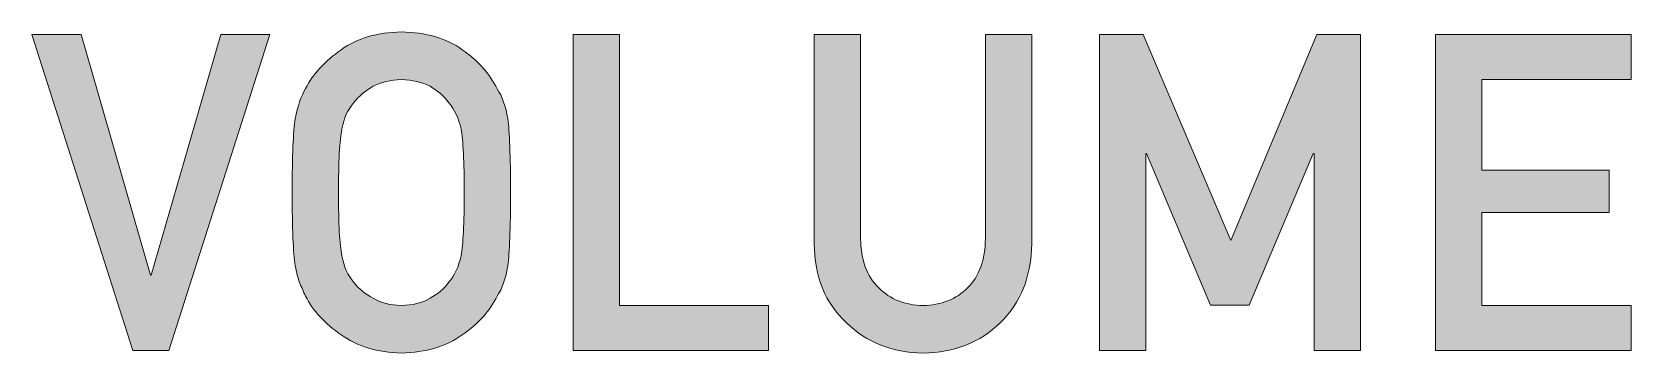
# Model space of a CAD drawing. Header units: inches. Extents: x 0.39 to 1.19, y 3.28 to 4.79.
# Drawn here: x 0.6162 to 0.9666, y 3.2756 to 3.3459 of the extents above; entities that cross this region are included whole.
import ezdxf

# ---------------------------------------------------------------- set-up
doc = ezdxf.new("R2010")
doc.units = ezdxf.units.IN
doc.header["$MEASUREMENT"] = 0
doc.layers.add('Layer 1', color=7, linetype='Continuous', lineweight=0)

# ---------------------------------------------------------------- blocks, each defined once
blk = doc.blocks.new('Block_3')
at = {"layer": 'Layer 1', "true_color": 0x231f20, "transparency": 33554687}
h = blk.add_hatch(color=250, dxfattribs=at)
h.dxf.hatch_style = 2
edge = h.paths.add_edge_path()
edge.add_spline(control_points=[(0.6162, 3.34537), (0.6162, 3.34537), (0.62694, 3.34537), (0.62694, 3.34537), (0.62694, 3.34537), (0.64214, 3.29265), (0.64214, 3.29265), (0.64214, 3.29265), (0.64232, 3.29265), (0.64232, 3.29265), (0.64232, 3.29265), (0.65757, 3.34537), (0.65757, 3.34537), (0.65757, 3.34537), (0.66831, 3.34537), (0.66831, 3.34537), (0.66831, 3.34537), (0.64618, 3.27616), (0.64618, 3.27616), (0.64618, 3.27616), (0.63828, 3.27616), (0.63828, 3.27616), (0.63828, 3.27616), (0.6162, 3.34537), (0.6162, 3.34537)], knot_values=[0, 0, 0, 0, 1, 1, 1, 2, 2, 2, 3, 3, 3, 4, 4, 4, 5, 5, 5, 6, 6, 6, 7, 7, 7, 8, 8, 8, 8], degree=3, periodic=0)
h = blk.add_hatch(color=250, dxfattribs=at)
h.dxf.hatch_style = 2
edge = h.paths.add_edge_path()
edge.add_spline(control_points=[(0.68336, 3.31076), (0.68336, 3.30395), (0.68361, 3.29933), (0.6841, 3.29692), (0.68453, 3.29451), (0.6854, 3.29256), (0.68673, 3.29107), (0.68781, 3.28964), (0.68922, 3.28849), (0.69097, 3.2876), (0.69268, 3.28655), (0.69474, 3.28602), (0.69714, 3.28602), (0.69956, 3.28602), (0.70167, 3.28655), (0.70344, 3.2876), (0.70513, 3.28849), (0.70649, 3.28964), (0.7075, 3.29107), (0.70882, 3.29256), (0.70972, 3.29451), (0.71022, 3.29692), (0.71068, 3.29933), (0.71091, 3.30395), (0.71091, 3.31076), (0.71091, 3.31758), (0.71068, 3.32223), (0.71022, 3.3247), (0.70972, 3.32705), (0.70882, 3.32897), (0.7075, 3.33046), (0.70649, 3.33189), (0.70513, 3.33308), (0.70344, 3.33403), (0.70167, 3.33495), (0.69956, 3.33544), (0.69714, 3.3355), (0.69474, 3.33544), (0.69268, 3.33495), (0.69097, 3.33403), (0.68922, 3.33308), (0.68781, 3.33189), (0.68673, 3.33046), (0.6854, 3.32897), (0.68453, 3.32705), (0.6841, 3.3247), (0.68361, 3.32223), (0.68336, 3.31758), (0.68336, 3.31076)], knot_values=[0, 0, 0, 0, 1, 1, 1, 2, 2, 2, 3, 3, 3, 4, 4, 4, 5, 5, 5, 6, 6, 6, 7, 7, 7, 8, 8, 8, 9, 9, 9, 10, 10, 10, 11, 11, 11, 12, 12, 12, 13, 13, 13, 14, 14, 14, 15, 15, 15, 16, 16, 16, 16], degree=3, periodic=0)
edge = h.paths.add_edge_path()
edge.add_spline(control_points=[(0.67322, 3.31076), (0.67322, 3.31882), (0.67344, 3.32421), (0.6739, 3.32694), (0.6744, 3.32966), (0.67514, 3.33187), (0.67615, 3.33355), (0.67778, 3.33673), (0.68039, 3.33957), (0.68397, 3.34206), (0.68749, 3.34458), (0.69189, 3.34588), (0.69716, 3.34594), (0.70249, 3.34588), (0.70694, 3.34458), (0.71049, 3.34205), (0.71401, 3.33955), (0.71655, 3.3367), (0.71812, 3.3335), (0.71925, 3.33183), (0.72003, 3.32962), (0.72046, 3.3269), (0.72086, 3.32418), (0.72106, 3.3188), (0.72106, 3.31076), (0.72106, 3.30285), (0.72086, 3.29751), (0.72046, 3.29472), (0.72003, 3.29193), (0.71925, 3.2897), (0.71812, 3.28802), (0.71655, 3.28483), (0.71401, 3.28201), (0.71049, 3.27957), (0.70694, 3.27705), (0.70249, 3.27572), (0.69716, 3.27559), (0.69189, 3.27572), (0.68749, 3.27705), (0.68397, 3.27957), (0.68039, 3.28201), (0.67778, 3.28483), (0.67615, 3.28802), (0.67567, 3.28907), (0.67523, 3.29007), (0.67483, 3.29102), (0.67446, 3.292), (0.67415, 3.29323), (0.6739, 3.29472), (0.67344, 3.29751), (0.67322, 3.30285), (0.67322, 3.31076)], knot_values=[0, 0, 0, 0, 1, 1, 1, 2, 2, 2, 3, 3, 3, 4, 4, 4, 5, 5, 5, 6, 6, 6, 7, 7, 7, 8, 8, 8, 9, 9, 9, 10, 10, 10, 11, 11, 11, 12, 12, 12, 13, 13, 13, 14, 14, 14, 15, 15, 15, 16, 16, 16, 17, 17, 17, 17], degree=3, periodic=0)
h = blk.add_hatch(color=250, dxfattribs=at)
h.dxf.hatch_style = 2
edge = h.paths.add_edge_path()
edge.add_spline(control_points=[(0.73479, 3.34537), (0.73479, 3.34537), (0.74493, 3.34537), (0.74493, 3.34537), (0.74493, 3.34537), (0.74493, 3.28602), (0.74493, 3.28602), (0.74493, 3.28602), (0.77762, 3.28602), (0.77762, 3.28602), (0.77762, 3.28602), (0.77762, 3.27616), (0.77762, 3.27616), (0.77762, 3.27616), (0.73479, 3.27616), (0.73479, 3.27616), (0.73479, 3.27616), (0.73479, 3.34537), (0.73479, 3.34537)], knot_values=[0, 0, 0, 0, 1, 1, 1, 2, 2, 2, 3, 3, 3, 4, 4, 4, 5, 5, 5, 6, 6, 6, 6], degree=3, periodic=0)
h = blk.add_hatch(color=250, dxfattribs=at)
h.dxf.hatch_style = 2
edge = h.paths.add_edge_path()
edge.add_spline(control_points=[(0.78762, 3.34537), (0.78762, 3.34537), (0.79777, 3.34537), (0.79777, 3.34537), (0.79777, 3.34537), (0.79777, 3.30071), (0.79777, 3.30071), (0.79784, 3.29599), (0.79915, 3.29239), (0.80173, 3.28992), (0.80425, 3.28733), (0.8075, 3.28602), (0.81146, 3.28602), (0.8154, 3.28602), (0.81867, 3.28733), (0.82126, 3.28992), (0.82377, 3.29239), (0.82506, 3.29599), (0.82513, 3.30071), (0.82513, 3.30071), (0.82513, 3.34537), (0.82513, 3.34537), (0.82513, 3.34537), (0.83527, 3.34537), (0.83527, 3.34537), (0.83527, 3.34537), (0.83527, 3.29961), (0.83527, 3.29961), (0.83515, 3.29233), (0.83287, 3.28655), (0.82842, 3.28228), (0.82395, 3.27788), (0.81829, 3.27565), (0.81146, 3.27559), (0.80473, 3.27565), (0.79913, 3.27788), (0.79462, 3.28227), (0.79001, 3.28654), (0.78769, 3.29231), (0.78762, 3.29958), (0.78762, 3.29958), (0.78762, 3.34537), (0.78762, 3.34537)], knot_values=[0, 0, 0, 0, 1, 1, 1, 2, 2, 2, 3, 3, 3, 4, 4, 4, 5, 5, 5, 6, 6, 6, 7, 7, 7, 8, 8, 8, 9, 9, 9, 10, 10, 10, 11, 11, 11, 12, 12, 12, 13, 13, 13, 14, 14, 14, 14], degree=3, periodic=0)
h = blk.add_hatch(color=250, dxfattribs=at)
h.dxf.hatch_style = 2
edge = h.paths.add_edge_path()
edge.add_spline(control_points=[(0.8501, 3.34537), (0.8501, 3.34537), (0.85966, 3.34537), (0.85966, 3.34537), (0.85966, 3.34537), (0.87888, 3.30025), (0.87888, 3.30025), (0.87888, 3.30025), (0.89773, 3.34537), (0.89773, 3.34537), (0.89773, 3.34537), (0.90734, 3.34537), (0.90734, 3.34537), (0.90734, 3.34537), (0.90734, 3.27616), (0.90734, 3.27616), (0.90734, 3.27616), (0.89719, 3.27616), (0.89719, 3.27616), (0.89719, 3.27616), (0.89719, 3.31932), (0.89719, 3.31932), (0.89719, 3.31932), (0.89696, 3.31932), (0.89696, 3.31932), (0.89696, 3.31932), (0.88292, 3.28608), (0.88292, 3.28608), (0.88292, 3.28608), (0.87446, 3.28608), (0.87446, 3.28608), (0.87446, 3.28608), (0.86043, 3.31932), (0.86043, 3.31932), (0.86043, 3.31932), (0.86024, 3.31932), (0.86024, 3.31932), (0.86024, 3.31932), (0.86024, 3.27616), (0.86024, 3.27616), (0.86024, 3.27616), (0.8501, 3.27616), (0.8501, 3.27616), (0.8501, 3.27616), (0.8501, 3.34537), (0.8501, 3.34537)], knot_values=[0, 0, 0, 0, 1, 1, 1, 2, 2, 2, 3, 3, 3, 4, 4, 4, 5, 5, 5, 6, 6, 6, 7, 7, 7, 8, 8, 8, 9, 9, 9, 10, 10, 10, 11, 11, 11, 12, 12, 12, 13, 13, 13, 14, 14, 14, 15, 15, 15, 15], degree=3, periodic=0)
h = blk.add_hatch(color=250, dxfattribs=at)
h.dxf.hatch_style = 2
edge = h.paths.add_edge_path()
edge.add_spline(control_points=[(0.92377, 3.34537), (0.92377, 3.34537), (0.96659, 3.34537), (0.96659, 3.34537), (0.96659, 3.34537), (0.96659, 3.3355), (0.96659, 3.3355), (0.96659, 3.3355), (0.93392, 3.3355), (0.93392, 3.3355), (0.93392, 3.3355), (0.93392, 3.31569), (0.93392, 3.31569), (0.93392, 3.31569), (0.96182, 3.31569), (0.96182, 3.31569), (0.96182, 3.31569), (0.96182, 3.3064), (0.96182, 3.3064), (0.96182, 3.3064), (0.93392, 3.3064), (0.93392, 3.3064), (0.93392, 3.3064), (0.93392, 3.28602), (0.93392, 3.28602), (0.93392, 3.28602), (0.96659, 3.28602), (0.96659, 3.28602), (0.96659, 3.28602), (0.96659, 3.27616), (0.96659, 3.27616), (0.96659, 3.27616), (0.92377, 3.27616), (0.92377, 3.27616), (0.92377, 3.27616), (0.92377, 3.34537), (0.92377, 3.34537)], knot_values=[0, 0, 0, 0, 1, 1, 1, 2, 2, 2, 3, 3, 3, 4, 4, 4, 5, 5, 5, 6, 6, 6, 7, 7, 7, 8, 8, 8, 9, 9, 9, 10, 10, 10, 11, 11, 11, 12, 12, 12, 12], degree=3, periodic=0)
at = {"layer": 'Layer 1'}
for points, knots in [([(0.6162, 3.34537), (0.6162, 3.34537), (0.62694, 3.34537), (0.62694, 3.34537), (0.62694, 3.34537), (0.64214, 3.29265), (0.64214, 3.29265), (0.64214, 3.29265), (0.64232, 3.29265), (0.64232, 3.29265), (0.64232, 3.29265), (0.65757, 3.34537), (0.65757, 3.34537), (0.65757, 3.34537), (0.66831, 3.34537), (0.66831, 3.34537), (0.66831, 3.34537), (0.64618, 3.27616), (0.64618, 3.27616), (0.64618, 3.27616), (0.63828, 3.27616), (0.63828, 3.27616), (0.63828, 3.27616), (0.6162, 3.34537), (0.6162, 3.34537)], [0, 0, 0, 0, 1, 1, 1, 2, 2, 2, 3, 3, 3, 4, 4, 4, 5, 5, 5, 6, 6, 6, 7, 7, 7, 8, 8, 8, 8]), ([(0.67322, 3.31076), (0.67322, 3.31882), (0.67344, 3.32421), (0.6739, 3.32694), (0.6744, 3.32966), (0.67514, 3.33187), (0.67615, 3.33355), (0.67778, 3.33673), (0.68039, 3.33957), (0.68397, 3.34206), (0.68749, 3.34458), (0.69189, 3.34588), (0.69716, 3.34594), (0.70249, 3.34588), (0.70694, 3.34458), (0.71049, 3.34205), (0.71401, 3.33955), (0.71655, 3.3367), (0.71812, 3.3335), (0.71925, 3.33183), (0.72003, 3.32962), (0.72046, 3.3269), (0.72086, 3.32418), (0.72106, 3.3188), (0.72106, 3.31076), (0.72106, 3.30285), (0.72086, 3.29751), (0.72046, 3.29472), (0.72003, 3.29193), (0.71925, 3.2897), (0.71812, 3.28802), (0.71655, 3.28483), (0.71401, 3.28201), (0.71049, 3.27957), (0.70694, 3.27705), (0.70249, 3.27572), (0.69716, 3.27559), (0.69189, 3.27572), (0.68749, 3.27705), (0.68397, 3.27957), (0.68039, 3.28201), (0.67778, 3.28483), (0.67615, 3.28802), (0.67567, 3.28907), (0.67523, 3.29007), (0.67483, 3.29102), (0.67446, 3.292), (0.67415, 3.29323), (0.6739, 3.29472), (0.67344, 3.29751), (0.67322, 3.30285), (0.67322, 3.31076)], [0, 0, 0, 0, 1, 1, 1, 2, 2, 2, 3, 3, 3, 4, 4, 4, 5, 5, 5, 6, 6, 6, 7, 7, 7, 8, 8, 8, 9, 9, 9, 10, 10, 10, 11, 11, 11, 12, 12, 12, 13, 13, 13, 14, 14, 14, 15, 15, 15, 16, 16, 16, 17, 17, 17, 17]), ([(0.73479, 3.34537), (0.73479, 3.34537), (0.74493, 3.34537), (0.74493, 3.34537), (0.74493, 3.34537), (0.74493, 3.28602), (0.74493, 3.28602), (0.74493, 3.28602), (0.77762, 3.28602), (0.77762, 3.28602), (0.77762, 3.28602), (0.77762, 3.27616), (0.77762, 3.27616), (0.77762, 3.27616), (0.73479, 3.27616), (0.73479, 3.27616), (0.73479, 3.27616), (0.73479, 3.34537), (0.73479, 3.34537)], [0, 0, 0, 0, 1, 1, 1, 2, 2, 2, 3, 3, 3, 4, 4, 4, 5, 5, 5, 6, 6, 6, 6]), ([(0.78762, 3.34537), (0.78762, 3.34537), (0.79777, 3.34537), (0.79777, 3.34537), (0.79777, 3.34537), (0.79777, 3.30071), (0.79777, 3.30071), (0.79784, 3.29599), (0.79915, 3.29239), (0.80173, 3.28992), (0.80425, 3.28733), (0.8075, 3.28602), (0.81146, 3.28602), (0.8154, 3.28602), (0.81867, 3.28733), (0.82126, 3.28992), (0.82377, 3.29239), (0.82506, 3.29599), (0.82513, 3.30071), (0.82513, 3.30071), (0.82513, 3.34537), (0.82513, 3.34537), (0.82513, 3.34537), (0.83527, 3.34537), (0.83527, 3.34537), (0.83527, 3.34537), (0.83527, 3.29961), (0.83527, 3.29961), (0.83515, 3.29233), (0.83287, 3.28655), (0.82842, 3.28228), (0.82395, 3.27788), (0.81829, 3.27565), (0.81146, 3.27559), (0.80473, 3.27565), (0.79913, 3.27788), (0.79462, 3.28227), (0.79001, 3.28654), (0.78769, 3.29231), (0.78762, 3.29958), (0.78762, 3.29958), (0.78762, 3.34537), (0.78762, 3.34537)], [0, 0, 0, 0, 1, 1, 1, 2, 2, 2, 3, 3, 3, 4, 4, 4, 5, 5, 5, 6, 6, 6, 7, 7, 7, 8, 8, 8, 9, 9, 9, 10, 10, 10, 11, 11, 11, 12, 12, 12, 13, 13, 13, 14, 14, 14, 14]), ([(0.8501, 3.34537), (0.8501, 3.34537), (0.85966, 3.34537), (0.85966, 3.34537), (0.85966, 3.34537), (0.87888, 3.30025), (0.87888, 3.30025), (0.87888, 3.30025), (0.89773, 3.34537), (0.89773, 3.34537), (0.89773, 3.34537), (0.90734, 3.34537), (0.90734, 3.34537), (0.90734, 3.34537), (0.90734, 3.27616), (0.90734, 3.27616), (0.90734, 3.27616), (0.89719, 3.27616), (0.89719, 3.27616), (0.89719, 3.27616), (0.89719, 3.31932), (0.89719, 3.31932), (0.89719, 3.31932), (0.89696, 3.31932), (0.89696, 3.31932), (0.89696, 3.31932), (0.88292, 3.28608), (0.88292, 3.28608), (0.88292, 3.28608), (0.87446, 3.28608), (0.87446, 3.28608), (0.87446, 3.28608), (0.86043, 3.31932), (0.86043, 3.31932), (0.86043, 3.31932), (0.86024, 3.31932), (0.86024, 3.31932), (0.86024, 3.31932), (0.86024, 3.27616), (0.86024, 3.27616), (0.86024, 3.27616), (0.8501, 3.27616), (0.8501, 3.27616), (0.8501, 3.27616), (0.8501, 3.34537), (0.8501, 3.34537)], [0, 0, 0, 0, 1, 1, 1, 2, 2, 2, 3, 3, 3, 4, 4, 4, 5, 5, 5, 6, 6, 6, 7, 7, 7, 8, 8, 8, 9, 9, 9, 10, 10, 10, 11, 11, 11, 12, 12, 12, 13, 13, 13, 14, 14, 14, 15, 15, 15, 15]), ([(0.92377, 3.34537), (0.92377, 3.34537), (0.96659, 3.34537), (0.96659, 3.34537), (0.96659, 3.34537), (0.96659, 3.3355), (0.96659, 3.3355), (0.96659, 3.3355), (0.93392, 3.3355), (0.93392, 3.3355), (0.93392, 3.3355), (0.93392, 3.31569), (0.93392, 3.31569), (0.93392, 3.31569), (0.96182, 3.31569), (0.96182, 3.31569), (0.96182, 3.31569), (0.96182, 3.3064), (0.96182, 3.3064), (0.96182, 3.3064), (0.93392, 3.3064), (0.93392, 3.3064), (0.93392, 3.3064), (0.93392, 3.28602), (0.93392, 3.28602), (0.93392, 3.28602), (0.96659, 3.28602), (0.96659, 3.28602), (0.96659, 3.28602), (0.96659, 3.27616), (0.96659, 3.27616), (0.96659, 3.27616), (0.92377, 3.27616), (0.92377, 3.27616), (0.92377, 3.27616), (0.92377, 3.34537), (0.92377, 3.34537)], [0, 0, 0, 0, 1, 1, 1, 2, 2, 2, 3, 3, 3, 4, 4, 4, 5, 5, 5, 6, 6, 6, 7, 7, 7, 8, 8, 8, 9, 9, 9, 10, 10, 10, 11, 11, 11, 12, 12, 12, 12]), ([(0.68336, 3.31076), (0.68336, 3.30395), (0.68361, 3.29933), (0.6841, 3.29692), (0.68453, 3.29451), (0.6854, 3.29256), (0.68673, 3.29107), (0.68781, 3.28964), (0.68922, 3.28849), (0.69097, 3.2876), (0.69268, 3.28655), (0.69474, 3.28602), (0.69714, 3.28602), (0.69956, 3.28602), (0.70167, 3.28655), (0.70344, 3.2876), (0.70513, 3.28849), (0.70649, 3.28964), (0.7075, 3.29107), (0.70882, 3.29256), (0.70972, 3.29451), (0.71022, 3.29692), (0.71068, 3.29933), (0.71091, 3.30395), (0.71091, 3.31076), (0.71091, 3.31758), (0.71068, 3.32223), (0.71022, 3.3247), (0.70972, 3.32705), (0.70882, 3.32897), (0.7075, 3.33046), (0.70649, 3.33189), (0.70513, 3.33308), (0.70344, 3.33403), (0.70167, 3.33495), (0.69956, 3.33544), (0.69714, 3.3355), (0.69474, 3.33544), (0.69268, 3.33495), (0.69097, 3.33403), (0.68922, 3.33308), (0.68781, 3.33189), (0.68673, 3.33046), (0.6854, 3.32897), (0.68453, 3.32705), (0.6841, 3.3247), (0.68361, 3.32223), (0.68336, 3.31758), (0.68336, 3.31076)], [0, 0, 0, 0, 1, 1, 1, 2, 2, 2, 3, 3, 3, 4, 4, 4, 5, 5, 5, 6, 6, 6, 7, 7, 7, 8, 8, 8, 9, 9, 9, 10, 10, 10, 11, 11, 11, 12, 12, 12, 13, 13, 13, 14, 14, 14, 15, 15, 15, 16, 16, 16, 16])]:
    blk.add_open_spline(points, degree=3, knots=knots, dxfattribs=at)
blk = doc.blocks.new('Block_2')
at = {"layer": 'Layer 1'}
blk.add_blockref('Block_3', (0, 0), dxfattribs=at)

msp = doc.modelspace()

# ---------------------------------------------------------------- block references
at = {"layer": 'Layer 1'}
msp.add_blockref('Block_2', (0, 0), dxfattribs=at)

doc.saveas('drawing.dxf')
